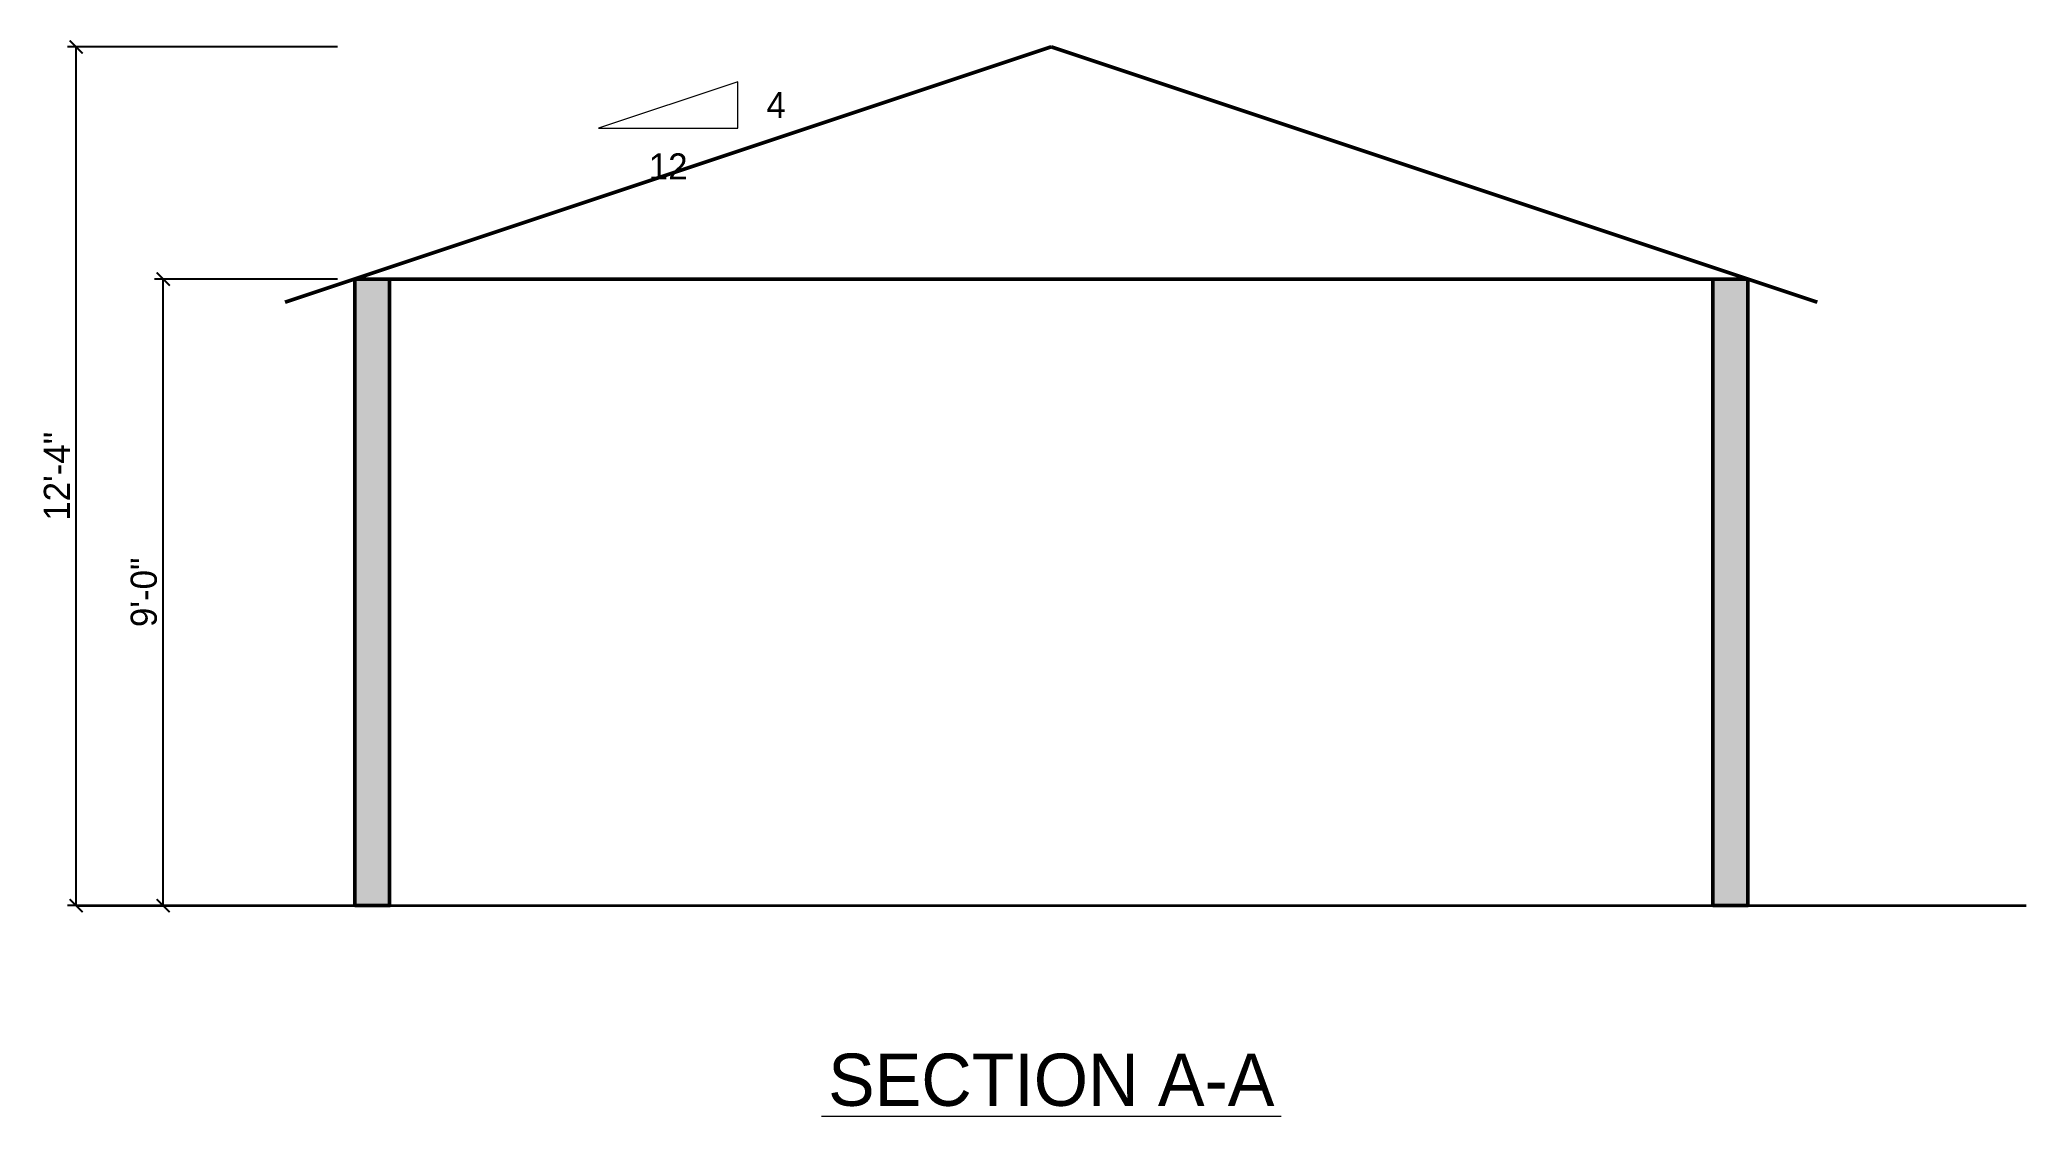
# Model space of a CAD drawing. Header units: metres. Extents: x -4.5 to 24, y -3 to 12.4.
import ezdxf
from ezdxf.enums import TextEntityAlignment as Align

# ---------------------------------------------------------------- set-up
doc = ezdxf.new("R2010")
doc.units = ezdxf.units.M
for name, color, linetype, lineweight in [('A-ANNO-DIMS', 3, 'Continuous', 13), ('A-ANNO-TEXT', 7, 'Continuous', 18), ('A-ELEV', 7, 'Continuous', 35), ('A-ROOF', 7, 'Continuous', 50), ('A-WALL', 7, 'Continuous', 50)]:
    doc.layers.add(name, color=color, linetype=linetype, lineweight=lineweight)
doc.dimstyles.new('CODEFRAME', dxfattribs={"dimtxt": 0.375, "dimasz": 0.1875, "dimexe": 0.125, "dimexo": 0.25, "dimgap": 0.09, "dimtad": 1, "dimdec": 1, "dimblk": 'ARCHTICK', "dimcen": 2.5, "dimazin": 3, "dimtfac": 1, "dimtmove": 0, "dimatfit": 3})

# ---------------------------------------------------------------- blocks, each defined once
blk = doc.blocks.new('_ARCHTICK')
at = {"color": 0, "linetype": 'BYBLOCK', "const_width": 0.15}
blk.add_lwpolyline([(-0.5, -0.5), (0.5, 0.5)], dxfattribs=at)

msp = doc.modelspace()

# ---------------------------------------------------------------- hatches: boundary and pattern name
at = {"layer": 'A-WALL'}
for points in [[(0, 0), (0.5, 0), (0.5, 9), (0, 9)], [(19.5, 0), (20, 0), (20, 9), (19.5, 9)]]:
    msp.add_hatch(color=7, dxfattribs=at).paths.add_polyline_path(points)

# ---------------------------------------------------------------- linework, layer by layer
at = {"layer": 'A-ANNO-TEXT'}
for p, q in [((5.5, 11.833), (3.5, 11.167)), ((5.5, 11.167), (5.5, 11.833)), ((3.5, 11.167), (5.5, 11.167)), ((6.7, -3.025), (13.3, -3.025))]:
    msp.add_line(p, q, dxfattribs=at)
at = {"layer": 'A-ELEV'}
msp.add_line((-4, 0), (24, 0), dxfattribs=at)
at = {"layer": 'A-ROOF'}
for p, q in [((-1, 8.667), (10, 12.333)), ((10, 12.333), (21, 8.667)), ((0, 9), (20, 9))]:
    msp.add_line(p, q, dxfattribs=at)
at = {"layer": 'A-WALL'}
for points in [[(0, 0), (0.5, 0), (0.5, 9), (0, 9)], [(19.5, 0), (20, 0), (20, 9), (19.5, 9)]]:
    msp.add_lwpolyline(points, close=True, dxfattribs=at)

# ---------------------------------------------------------------- texts
at = {"layer": 'A-ANNO-TEXT'}
for s, height, p in [('4', 0.375, (6.05, 11.5)), ('12', 0.375, (4.5, 10.617)), ('SECTION A-A', 0.75, (10, -2.5))]:
    msp.add_text(s, height=height, dxfattribs=at).set_placement(p, align=Align.MIDDLE_CENTER)

# ---------------------------------------------------------------- dimensions: what is measured, and where the dimension line sits
at = {"layer": 'A-ANNO-DIMS'}
for base, p2, text in [((-4, 0), (0, 12.333), '12\'-4"'), ((-2.75, 0), (0, 9), '9\'-0"')]:
    msp.add_linear_dim(base=base, p1=(0, 0), p2=p2, angle=90, text=text, dimstyle='CODEFRAME', dxfattribs=at).render()

doc.saveas('drawing.dxf')
